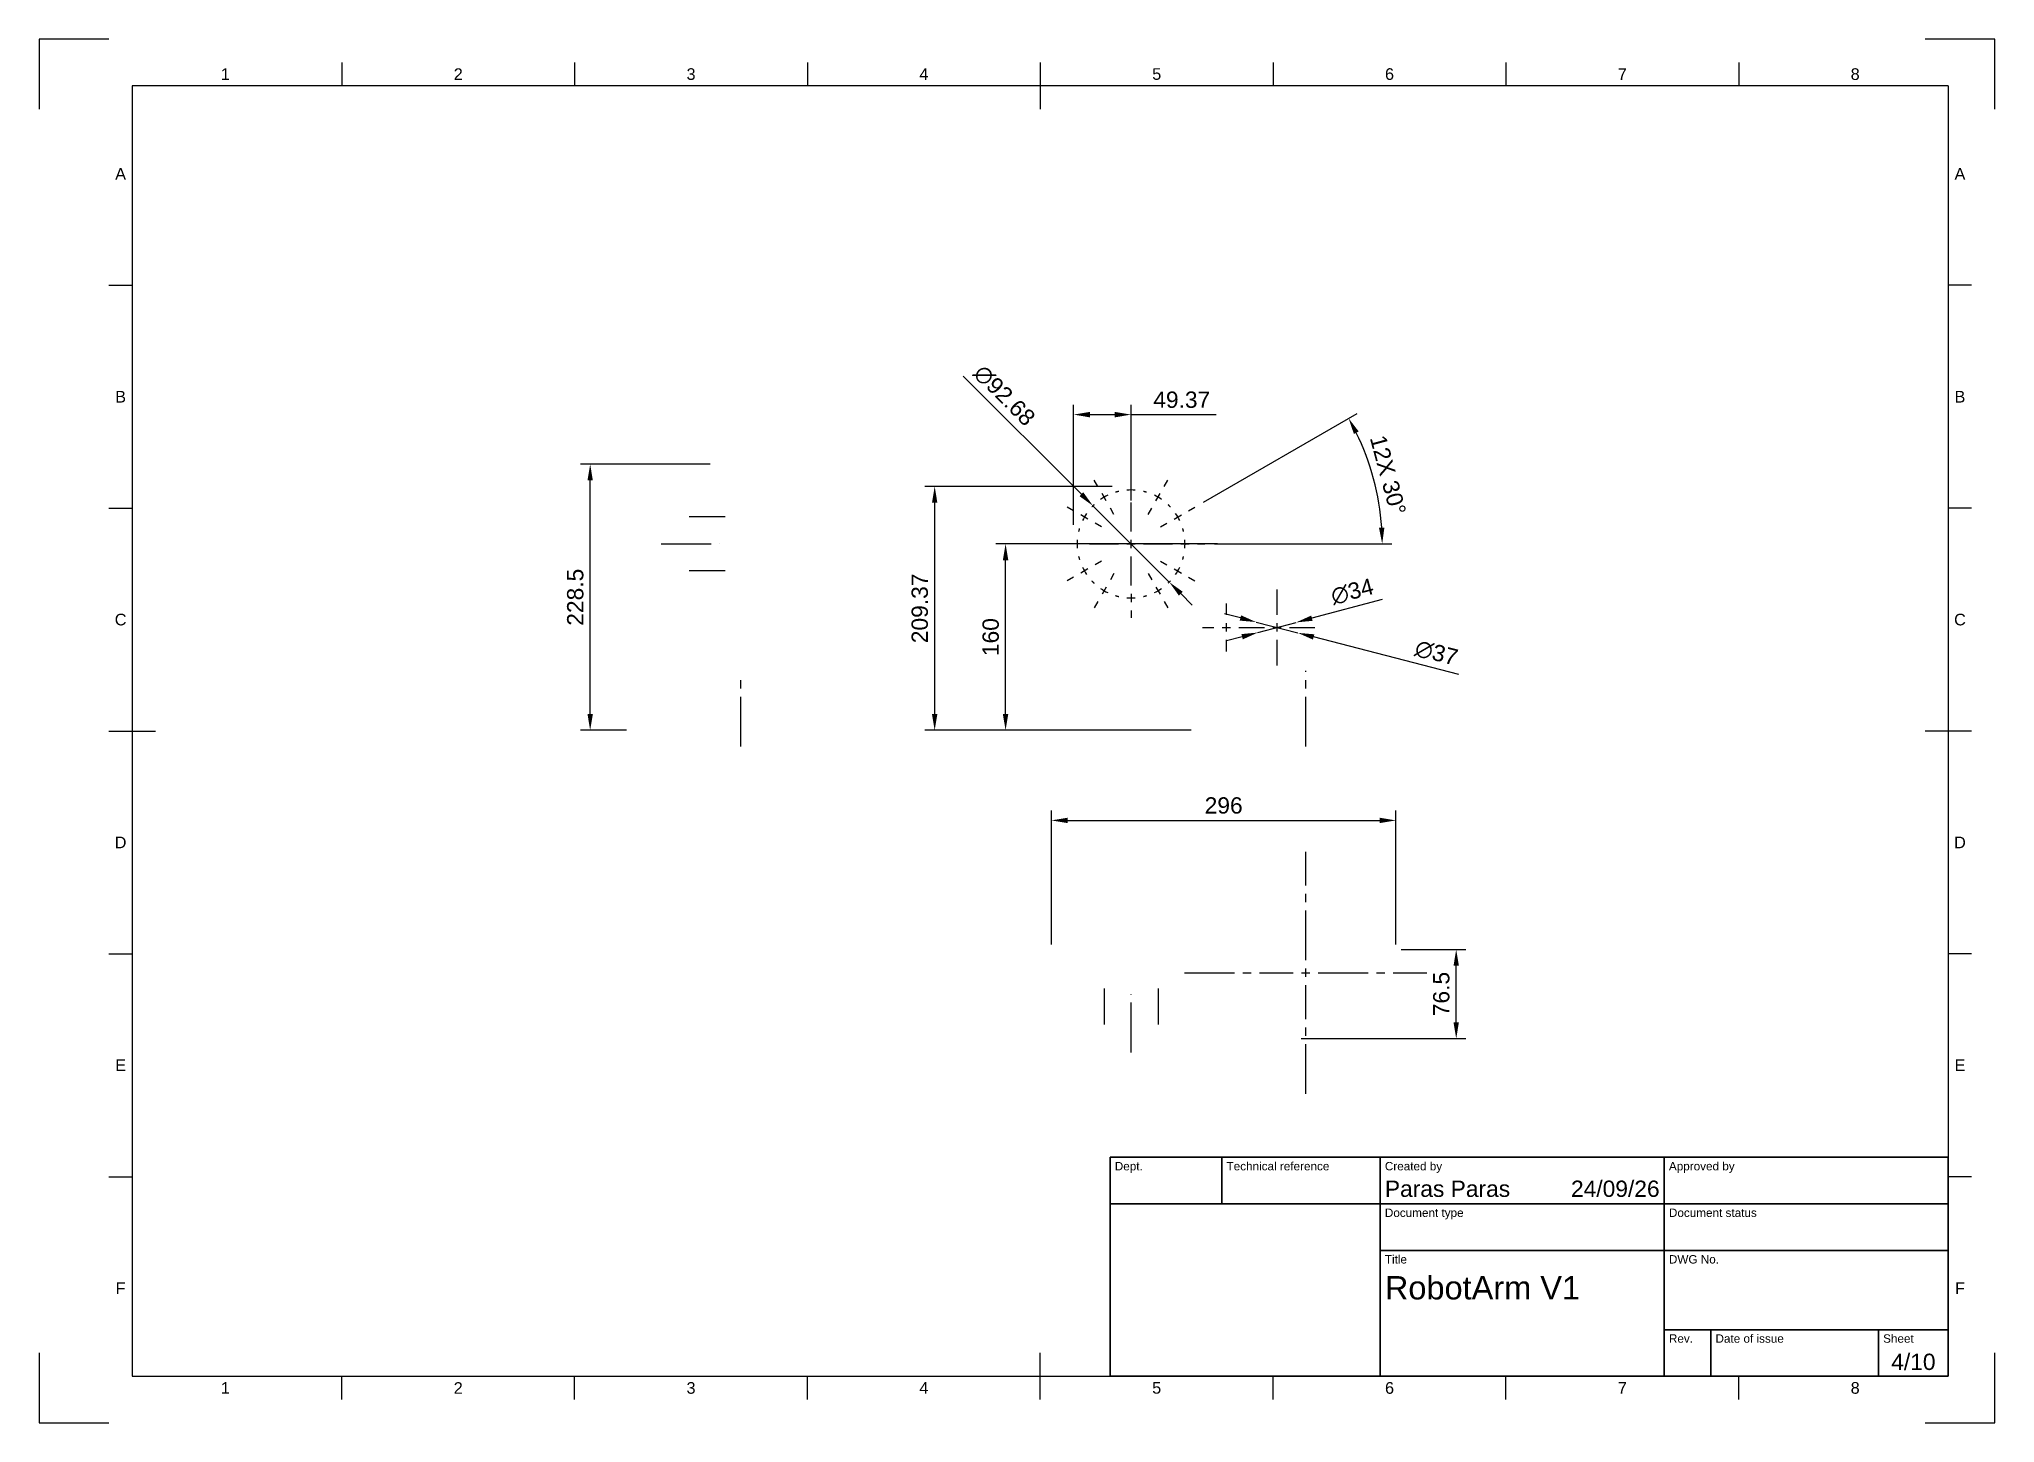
# Paper-space layout 'JAW 1' of a CAD drawing. Header units: millimetres. Extents: x 0 to 420, y 0 to 297.
import ezdxf
from ezdxf.enums import TextEntityAlignment as Align

# ---------------------------------------------------------------- set-up
doc = ezdxf.new("R2010")
doc.units = ezdxf.units.MM
doc.header["$LTSCALE"] = 0.75
doc.linetypes.add('CENTER2', pattern=[28.575, 19.05, -3.175, 3.175, -3.175])
for name, color, linetype, lineweight in [('BORDER', 7, 'Continuous', 25), ('FD_Dimensions', 7, 'Continuous', 25), ('Smart Centers', 7, 'CENTER2', 25), ('TITLEBLOCK', 7, 'Continuous', 35)]:
    doc.layers.add(name, color=color, linetype=linetype, lineweight=lineweight)
doc.styles.add('FusionTitle', font='Arial.ttf')
doc.styles.get("Standard").update_dxf_attribs({"font": 'Arial.ttf'})
doc.dimstyles.new('Dim-ISO-25', dxfattribs={"dimtxt": 3.5, "dimasz": 3.5, "dimexe": 2.1, "dimexo": 2.1, "dimgap": 1.4, "dimtad": 1, "dimzin": 12, "dimdsep": 46, "dimtxsty": 'Standard', "dimcen": 0, "dimazin": 3, "dimtp": 0.1, "dimtm": 0.1, "dimtfac": 0.714286, "dimtmove": 0, "dimatfit": 3, "dimfxl": 1, "dimtzin": 12, "dimarcsym": 0})

# ---------------------------------------------------------------- blocks, each defined once
blk = doc.blocks.new('ISO_A3_SHEET')
at = {"layer": 'BORDER'}
for p, q in [((65, 292), (65, 287)), ((115, 292), (115, 287)), ((165, 292), (165, 287)), ((215, 292), (215, 282)), ((265, 292), (265, 287)), ((315, 292), (315, 287)), ((365, 292), (365, 287)), ((410, 287), (20, 287)), ((20, 287), (20, 10)), ((410, 287), (410, 10)), ((15, 244.16666), (20, 244.16666)), ((415, 244.16666), (410, 244.16666)), ((15, 196.33333), (20, 196.33333)), ((415, 196.33333), (410, 196.33333)), ((15, 148.5), (25, 148.5)), ((415, 148.5), (405, 148.5)), ((15, 100.66667), (20, 100.66667)), ((415, 100.66667), (410, 100.66667)), ((15, 52.83334), (20, 52.83334)), ((415, 52.83334), (410, 52.83334)), ((215, 5), (215, 15)), ((20, 10), (410, 10)), ((65, 5), (65, 10)), ((115, 5), (115, 10)), ((165, 5), (165, 10)), ((265, 5), (265, 10)), ((315, 5), (315, 10)), ((365, 5), (365, 10))]:
    blk.add_line(p, q, dxfattribs=at)
at = {"layer": 'Defpoints'}
for p, q in [((15, 297), (0, 297)), ((0, 297), (0, 282)), ((420, 297), (405, 297)), ((420, 282), (420, 297)), ((0, 15), (0, 0)), ((420, 0), (420, 15)), ((0, 0), (15, 0)), ((405, 0), (420, 0))]:
    blk.add_line(p, q, dxfattribs=at)
at = {"layer": 'BORDER', "style": 'FusionTitle'}
for s, p in [('1', (40, 289.5)), ('2', (90, 289.5)), ('3', (140, 289.5)), ('4', (190, 289.5)), ('5', (240, 289.5)), ('6', (290, 289.5)), ('7', (340, 289.5)), ('8', (390, 289.5)), ('A', (17.5, 268.08333)), ('A', (412.5, 268.08333)), ('B', (17.5, 220.25)), ('B', (412.5, 220.25)), ('C', (17.5, 172.41667)), ('C', (412.5, 172.41667)), ('D', (17.5, 124.58334)), ('D', (412.5, 124.58334)), ('E', (17.5, 76.75001)), ('E', (412.5, 76.75001)), ('F', (17.5, 28.91668)), ('F', (412.5, 28.91668)), ('1', (40, 7.5)), ('2', (90, 7.5)), ('3', (140, 7.5)), ('4', (190, 7.5)), ('5', (240, 7.5)), ('6', (290, 7.5)), ('7', (340, 7.5)), ('8', (390, 7.5))]:
    blk.add_text(s, height=2.5, dxfattribs=at).set_placement(p, align=Align.MIDDLE)
blk = doc.blocks.new('ISO_TITLEBLOCK')
at = {"layer": 'TITLEBLOCK'}
for p, q in [((0, 47), (-180, 47)), ((-180, 47), (-180, 0)), ((-156, 37), (-156, 47)), ((-122, 0), (-122, 47)), ((-61, 0), (-61, 47)), ((0, 0), (0, 47)), ((-180, 37), (0, 37)), ((-122, 27), (0, 27)), ((-61, 10), (0, 10)), ((-51, 0), (-51, 10)), ((-15, 0), (-15, 10)), ((-180, 0), (0, 0))]:
    blk.add_line(p, q, dxfattribs=at)
at = {"layer": 'TITLEBLOCK', "style": 'FusionTitle'}
for s, p in [('Dept.', (-179, 46)), ('Technical reference', (-155, 46)), ('Created by', (-121, 46)), ('Approved by', (-60, 46)), ('Document type', (-121, 36)), ('Document status', (-60, 36)), ('Title', (-121, 26)), ('DWG No.', (-60, 26)), ('Rev.', (-60, 9)), ('Date of issue', (-50, 9)), ('Sheet', (-14, 9))]:
    blk.add_text(s, height=1.8, dxfattribs=at).set_placement(p, align=Align.TOP_LEFT)
for tag, height, p in [('DEPT', 3.5, (-179, 42)), ('TECHNICAL_REFERENCE', 3.5, (-155, 42)), ('CREATED_BY', 3.5, (-121, 42)), ('APPROVED_BY', 3.5, (-60, 42)), ('DOCUMENT_TYPE', 3.5, (-121, 32)), ('DOCUMENT_STATUS', 3.5, (-60, 32)), ('TITLE_1', 5, (-121, 21.5)), ('TITLE_2', 5, (-121, 14)), ('TITLE_3', 5, (-121, 6.5)), ('DATE_OF_ISSUE', 3.5, (-50, 5))]:
    blk.add_attdef(tag, text='', height=height, dxfattribs=at).set_placement(p, align=Align.TOP_LEFT)
for tag, p in [('CREATED_DATE', (-62, 42)), ('APPROVED_DATE', (-0.99, 42))]:
    blk.add_attdef(tag, text='', height=3.5, dxfattribs=at).set_placement(p, align=Align.TOP_RIGHT)
for tag, height, p in [('DRAWING_NUMBER', 5, (-30.5, 19.75)), ('REV', 3.5, (-56, 4.85)), ('SHEET', 3.5, (-7.5, 4.85))]:
    blk.add_attdef(tag, text='', height=height, dxfattribs=at).set_placement(p, align=Align.TOP_CENTER)
blk = doc.blocks.new('*U33')
at = {"layer": 'Smart Centers', "color": 0, "ltscale": 0.75, "transparency": 16777216}
blk.add_line((0, -7.375), (0, 8.875), dxfattribs=at)
blk = doc.blocks.new('*U34')
at = {"layer": 'Smart Centers', "color": 0, "linetype": 'Continuous', "ltscale": 0.75, "transparency": 16777216}
for p, q in [((-0.89, 0), (0.89, 0)), ((0, -0.89), (0, 0.89))]:
    blk.add_line(p, q, dxfattribs=at)
blk = doc.blocks.new('*U35')
at = {"layer": 'Smart Centers', "color": 0, "ltscale": 0.75, "transparency": 16777216}
for p, q in [((0, 2.68), (0, 7.25)), ((-7.25, 0), (-2.68, 0)), ((2.68, 0), (7.25, 0)), ((0, -7.25), (0, -2.68))]:
    blk.add_line(p, q, dxfattribs=at)
at = {"layer": 'Smart Centers', "color": 0, "linetype": 'Continuous', "ltscale": 0.75, "transparency": 16777216}
for p, q in [((-0.89, 0), (0.89, 0)), ((0, -0.89), (0, 0.89))]:
    blk.add_line(p, q, dxfattribs=at)
blk = doc.blocks.new('*U307')
at = {"layer": 'Smart Centers', "color": 0, "ltscale": 0.75, "transparency": 16777216}
for p, q in [((6.35, 3.67), (7.71, 4.45)), ((12.35, 7.13), (13.71, 7.92))]:
    blk.add_line(p, q, dxfattribs=at)
at = {"layer": 'Smart Centers', "color": 0, "linetype": 'Continuous', "ltscale": 0.75, "transparency": 16777216}
blk.add_line((9.26, 5.35), (10.81, 6.24), dxfattribs=at)
blk.add_arc((0, 0), 11.58, 25.5824, 34.4176, dxfattribs=at)
blk = doc.blocks.new('*U308')
at = {"layer": 'Smart Centers', "color": 0, "linetype": 'Continuous', "ltscale": 0.75, "transparency": 16777216}
blk.add_line((10.69, 0), (12.48, 0), dxfattribs=at)
at = {"layer": 'Smart Centers', "color": 0, "ltscale": 0.75, "transparency": 16777216}
blk.add_line((14.26, 0), (15.83, 0), dxfattribs=at)
at = {"layer": 'Smart Centers', "color": 0, "linetype": 'Continuous', "ltscale": 0.75, "transparency": 16777216}
blk.add_arc((0, 0), 11.58, 355.5824, 4.4176, dxfattribs=at)
blk = doc.blocks.new('*U309')
at = {"layer": 'Smart Centers', "color": 0, "ltscale": 0.75, "transparency": 16777216}
for p, q in [((6.35, -3.67), (7.71, -4.45)), ((12.35, -7.13), (13.71, -7.92))]:
    blk.add_line(p, q, dxfattribs=at)
at = {"layer": 'Smart Centers', "color": 0, "linetype": 'Continuous', "ltscale": 0.75, "transparency": 16777216}
blk.add_line((9.26, -5.35), (10.81, -6.24), dxfattribs=at)
blk.add_arc((0, 0), 11.58, 325.5824, 334.4176, dxfattribs=at)
blk = doc.blocks.new('*U310')
at = {"layer": 'Smart Centers', "color": 0, "ltscale": 0.75, "transparency": 16777216}
for p, q in [((3.67, -6.35), (4.45, -7.71)), ((7.13, -12.35), (7.92, -13.71))]:
    blk.add_line(p, q, dxfattribs=at)
at = {"layer": 'Smart Centers', "color": 0, "linetype": 'Continuous', "ltscale": 0.75, "transparency": 16777216}
blk.add_line((5.35, -9.26), (6.24, -10.81), dxfattribs=at)
blk.add_arc((0, 0), 11.58, 295.5824, 304.4176, dxfattribs=at)
blk = doc.blocks.new('*U311')
at = {"layer": 'Smart Centers', "color": 0, "linetype": 'Continuous', "ltscale": 0.75, "transparency": 16777216}
blk.add_line((0, -10.69), (0, -12.48), dxfattribs=at)
at = {"layer": 'Smart Centers', "color": 0, "ltscale": 0.75, "transparency": 16777216}
blk.add_line((0, -14.26), (0, -15.83), dxfattribs=at)
at = {"layer": 'Smart Centers', "color": 0, "linetype": 'Continuous', "ltscale": 0.75, "transparency": 16777216}
blk.add_arc((0, 0), 11.58, 265.5824, 274.4176, dxfattribs=at)
blk = doc.blocks.new('*U312')
at = {"layer": 'Smart Centers', "color": 0, "ltscale": 0.75, "transparency": 16777216}
for p, q in [((-3.67, -6.35), (-4.45, -7.71)), ((-7.13, -12.35), (-7.92, -13.71))]:
    blk.add_line(p, q, dxfattribs=at)
at = {"layer": 'Smart Centers', "color": 0, "linetype": 'Continuous', "ltscale": 0.75, "transparency": 16777216}
blk.add_line((-5.35, -9.26), (-6.24, -10.81), dxfattribs=at)
blk.add_arc((0, 0), 11.58, 235.5824, 244.4176, dxfattribs=at)
blk = doc.blocks.new('*U313')
at = {"layer": 'Smart Centers', "color": 0, "ltscale": 0.75, "transparency": 16777216}
for p, q in [((-6.35, -3.67), (-7.71, -4.45)), ((-12.35, -7.13), (-13.71, -7.92))]:
    blk.add_line(p, q, dxfattribs=at)
at = {"layer": 'Smart Centers', "color": 0, "linetype": 'Continuous', "ltscale": 0.75, "transparency": 16777216}
blk.add_line((-9.26, -5.35), (-10.81, -6.24), dxfattribs=at)
blk.add_arc((0, 0), 11.58, 205.5824, 214.4176, dxfattribs=at)
blk = doc.blocks.new('*U314')
at = {"layer": 'Smart Centers', "color": 0, "ltscale": 0.75, "transparency": 16777216}
blk.add_line((-14.26, 0), (-15.83, 0), dxfattribs=at)
at = {"layer": 'Smart Centers', "color": 0, "linetype": 'Continuous', "ltscale": 0.75, "transparency": 16777216}
blk.add_line((-10.69, 0), (-12.48, 0), dxfattribs=at)
blk.add_arc((0, 0), 11.58, 175.5824, 184.4176, dxfattribs=at)
blk = doc.blocks.new('*U315')
at = {"layer": 'Smart Centers', "color": 0, "ltscale": 0.75, "transparency": 16777216}
for p, q in [((7.13, 12.35), (7.92, 13.71)), ((3.67, 6.35), (4.45, 7.71))]:
    blk.add_line(p, q, dxfattribs=at)
at = {"layer": 'Smart Centers', "color": 0, "linetype": 'Continuous', "ltscale": 0.75, "transparency": 16777216}
blk.add_line((5.35, 9.26), (6.24, 10.81), dxfattribs=at)
blk.add_arc((0, 0), 11.58, 55.5824, 64.4176, dxfattribs=at)
blk = doc.blocks.new('*U316')
at = {"layer": 'Smart Centers', "color": 0, "ltscale": 0.75, "transparency": 16777216}
for p, q in [((-12.35, 7.13), (-13.71, 7.92)), ((-6.35, 3.67), (-7.71, 4.45))]:
    blk.add_line(p, q, dxfattribs=at)
at = {"layer": 'Smart Centers', "color": 0, "linetype": 'Continuous', "ltscale": 0.75, "transparency": 16777216}
blk.add_line((-9.26, 5.35), (-10.81, 6.24), dxfattribs=at)
blk.add_arc((0, 0), 11.58, 145.5824, 154.4176, dxfattribs=at)
blk = doc.blocks.new('*U317')
at = {"layer": 'Smart Centers', "color": 0, "ltscale": 0.75, "transparency": 16777216}
blk.add_line((0, 14.26), (0, 15.83), dxfattribs=at)
at = {"layer": 'Smart Centers', "color": 0, "linetype": 'Continuous', "ltscale": 0.75, "transparency": 16777216}
blk.add_line((0, 10.69), (0, 12.48), dxfattribs=at)
blk.add_arc((0, 0), 11.58, 85.5824, 94.4176, dxfattribs=at)
blk = doc.blocks.new('*U318')
at = {"layer": 'Smart Centers', "color": 0, "ltscale": 0.75, "transparency": 16777216}
for p, q in [((-7.13, 12.35), (-7.92, 13.71)), ((-3.67, 6.35), (-4.45, 7.71))]:
    blk.add_line(p, q, dxfattribs=at)
at = {"layer": 'Smart Centers', "color": 0, "linetype": 'Continuous', "ltscale": 0.75, "transparency": 16777216}
blk.add_line((-5.35, 9.26), (-6.24, 10.81), dxfattribs=at)
blk.add_arc((0, 0), 11.58, 115.5824, 124.4176, dxfattribs=at)
blk = doc.blocks.new('*U319')
at = {"layer": 'Smart Centers', "color": 0, "ltscale": 0.75, "transparency": 16777216}
for p, q in [((0, 2.68), (0, 8.91)), ((-8.91, 0), (-2.68, 0)), ((2.68, 0), (8.91, 0)), ((0, -8.91), (0, -2.68))]:
    blk.add_line(p, q, dxfattribs=at)
at = {"layer": 'Smart Centers', "color": 0, "linetype": 'Continuous', "ltscale": 0.75, "transparency": 16777216}
for p, q in [((-0.89, 0), (0.89, 0)), ((0, -0.89), (0, 0.89))]:
    blk.add_line(p, q, dxfattribs=at)
blk = doc.blocks.new('*U306')
at = {"layer": 'Smart Centers', "color": 0, "ltscale": 0.75, "transparency": 16777216}
for start, end in [(133.2791, 136.7209), (103.2791, 106.7209), (73.2791, 76.7209), (43.2791, 46.7209), (163.2791, 166.7209), (13.2791, 16.7209), (193.2791, 196.7209), (343.2791, 346.7209), (223.2791, 226.7209), (313.2791, 316.7209), (253.2791, 256.7209), (283.2791, 286.7209)]:
    blk.add_arc((0, 0), 11.58, start, end, dxfattribs=at)
for name in ['*U318', '*U317', '*U315', '*U319', '*U316', '*U307', '*U314', '*U308', '*U313', '*U309', '*U312', '*U310', '*U311']:
    blk.add_blockref(name, (0, 0), dxfattribs=at)
blk = doc.blocks.new('*U320')
at = {"layer": 'Smart Centers', "color": 0, "ltscale": 0.75, "transparency": 16777216}
for p, q in [((0, 2.68), (0, 4.38)), ((-4.38, 0), (-2.68, 0)), ((2.68, 0), (4.38, 0)), ((0, -4.38), (0, -2.68))]:
    blk.add_line(p, q, dxfattribs=at)
at = {"layer": 'Smart Centers', "color": 0, "linetype": 'Continuous', "ltscale": 0.75, "transparency": 16777216}
for p, q in [((-0.89, 0), (0.89, 0)), ((0, -0.89), (0, 0.89))]:
    blk.add_line(p, q, dxfattribs=at)
blk = doc.blocks.new('*U321')
at = {"layer": 'Smart Centers', "color": 0, "ltscale": 0.75, "transparency": 16777216}
for p, q in [((0, 2.68), (0, 7.75)), ((-7.75, 0), (-2.68, 0)), ((2.68, 0), (7.75, 0)), ((0, -7.75), (0, -2.68))]:
    blk.add_line(p, q, dxfattribs=at)
at = {"layer": 'Smart Centers', "color": 0, "linetype": 'Continuous', "ltscale": 0.75, "transparency": 16777216}
for p, q in [((-0.89, 0), (0.89, 0)), ((0, -0.89), (0, 0.89))]:
    blk.add_line(p, q, dxfattribs=at)
blk = doc.blocks.new('*U322')
at = {"layer": 'Smart Centers', "color": 0, "ltscale": 0.75, "transparency": 16777216}
for p, q in [((0, 2.68), (0, 5.13)), ((-5.13, 0), (-2.68, 0)), ((2.68, 0), (5.13, 0)), ((0, -5.13), (0, -2.68))]:
    blk.add_line(p, q, dxfattribs=at)
at = {"layer": 'Smart Centers', "color": 0, "linetype": 'Continuous', "ltscale": 0.75, "transparency": 16777216}
for p, q in [((-0.89, 0), (0.89, 0)), ((0, -0.89), (0, 0.89))]:
    blk.add_line(p, q, dxfattribs=at)
blk = doc.blocks.new('*U323')
at = {"layer": 'Smart Centers', "color": 0, "ltscale": 0.75, "transparency": 16777216}
for p, q in [((0, 2.68), (0, 8.13)), ((-8.13, 0), (-2.68, 0)), ((2.68, 0), (8.13, 0)), ((0, -8.13), (0, -2.68))]:
    blk.add_line(p, q, dxfattribs=at)
at = {"layer": 'Smart Centers', "color": 0, "linetype": 'Continuous', "ltscale": 0.75, "transparency": 16777216}
for p, q in [((-0.89, 0), (0.89, 0)), ((0, -0.89), (0, 0.89))]:
    blk.add_line(p, q, dxfattribs=at)
blk = doc.blocks.new('*U326')
at = {"layer": 'Smart Centers', "color": 0, "ltscale": 0.75, "transparency": 16777216}
blk.add_line((0, -7.375), (0, 8.575), dxfattribs=at)
blk = doc.blocks.new('*U327')
at = {"layer": 'Smart Centers', "color": 0, "ltscale": 0.75, "transparency": 16777216}
blk.add_line((3.875, 0), (-3.875, 0), dxfattribs=at)
blk = doc.blocks.new('*U328')
at = {"layer": 'Smart Centers', "color": 0, "ltscale": 0.75, "transparency": 16777216}
blk.add_line((-3.875, 0), (8.675, 0), dxfattribs=at)
blk = doc.blocks.new('*U329')
at = {"layer": 'Smart Centers', "color": 0, "ltscale": 0.75, "transparency": 16777216}
blk.add_line((3.875, 0), (-3.875, 0), dxfattribs=at)
blk = doc.blocks.new('*U330')
at = {"layer": 'Smart Centers', "color": 0, "ltscale": 0.75, "transparency": 16777216}
blk.add_line((0, -7.375), (0, 8.575), dxfattribs=at)
blk = doc.blocks.new('*U331')
at = {"layer": 'Smart Centers', "color": 0, "ltscale": 0.75, "transparency": 16777216}
blk.add_line((3.875, 0), (-3.875, 0), dxfattribs=at)
blk = doc.blocks.new('*U332')
at = {"layer": 'Smart Centers', "color": 0, "ltscale": 0.75, "transparency": 16777216}
blk.add_line((-3.875, 0), (8.675, 0), dxfattribs=at)
blk = doc.blocks.new('*U333')
at = {"layer": 'Smart Centers', "color": 0, "ltscale": 0.75, "transparency": 16777216}
blk.add_line((3.875, 0), (-3.875, 0), dxfattribs=at)
blk = doc.blocks.new('*U336')
at = {"layer": 'Smart Centers', "color": 0, "ltscale": 0.75, "transparency": 16777216}
blk.add_line((0, -7.375), (0, 8.575), dxfattribs=at)
blk = doc.blocks.new('*U337')
at = {"layer": 'Smart Centers', "color": 0, "ltscale": 0.75, "transparency": 16777216}
blk.add_line((3.875, 0), (-3.875, 0), dxfattribs=at)
blk = doc.blocks.new('*U338')
at = {"layer": 'Smart Centers', "color": 0, "ltscale": 0.75, "transparency": 16777216}
blk.add_line((-3.875, 0), (8.675, 0), dxfattribs=at)
blk = doc.blocks.new('*U339')
at = {"layer": 'Smart Centers', "color": 0, "ltscale": 0.75, "transparency": 16777216}
blk.add_line((3.875, 0), (-3.875, 0), dxfattribs=at)
blk = doc.blocks.new('*U340')
at = {"layer": 'Smart Centers', "color": 0, "ltscale": 0.75, "transparency": 16777216}
blk.add_line((0, 3.875), (0, -3.875), dxfattribs=at)
blk = doc.blocks.new('*U341')
at = {"layer": 'Smart Centers', "color": 0, "ltscale": 0.75, "transparency": 16777216}
blk.add_line((0, -3.875), (0, 8.675), dxfattribs=at)
blk = doc.blocks.new('*U342')
at = {"layer": 'Smart Centers', "color": 0, "ltscale": 0.75, "transparency": 16777216}
blk.add_line((0, 3.875), (0, -3.875), dxfattribs=at)
blk = doc.blocks.new('*U343')
at = {"layer": 'Smart Centers', "color": 0, "ltscale": 0.75, "transparency": 16777216}
for p, q in [((0, 2.68), (0, 26)), ((-26, 0), (-2.68, 0)), ((2.68, 0), (26, 0)), ((0, -26), (0, -2.68))]:
    blk.add_line(p, q, dxfattribs=at)
at = {"layer": 'Smart Centers', "color": 0, "linetype": 'Continuous', "ltscale": 0.75, "transparency": 16777216}
for p, q in [((-0.89, 0), (0.89, 0)), ((0, -0.89), (0, 0.89))]:
    blk.add_line(p, q, dxfattribs=at)
blk = doc.blocks.new('*U344')
at = {"layer": 'Smart Centers', "color": 0, "ltscale": 0.75, "transparency": 16777216}
blk.add_line((0, -7.375), (0, 8.575), dxfattribs=at)
blk = doc.blocks.new('*U345')
at = {"layer": 'Smart Centers', "color": 0, "ltscale": 0.75, "transparency": 16777216}
blk.add_line((0, -7.375), (0, 8.575), dxfattribs=at)
blk = doc.blocks.new('*U346')
at = {"layer": 'Smart Centers', "color": 0, "ltscale": 0.75, "transparency": 16777216}
blk.add_line((3.875, 0), (-3.875, 0), dxfattribs=at)
blk = doc.blocks.new('*U347')
at = {"layer": 'Smart Centers', "color": 0, "ltscale": 0.75, "transparency": 16777216}
blk.add_line((-3.875, 0), (8.675, 0), dxfattribs=at)
blk = doc.blocks.new('*U348')
at = {"layer": 'Smart Centers', "color": 0, "ltscale": 0.75, "transparency": 16777216}
blk.add_line((3.875, 0), (-3.875, 0), dxfattribs=at)
blk = doc.blocks.new('*U349')
at = {"layer": 'Smart Centers', "color": 0, "ltscale": 0.75, "transparency": 16777216}
blk.add_line((0, 3.875), (0, -3.875), dxfattribs=at)
blk = doc.blocks.new('*U350')
at = {"layer": 'Smart Centers', "color": 0, "ltscale": 0.75, "transparency": 16777216}
blk.add_line((0, -3.875), (0, 8.675), dxfattribs=at)
blk = doc.blocks.new('*U351')
at = {"layer": 'Smart Centers', "color": 0, "ltscale": 0.75, "transparency": 16777216}
blk.add_line((0, 3.875), (0, -3.875), dxfattribs=at)
blk = doc.blocks.new('*D352')
at = {"layer": 'Defpoints', "color": 0, "transparency": 16777216}
for p in [(291.38, 129.31), (217.38, 100.6), (291.38, 100.6)]:
    blk.add_point(p, dxfattribs=at)
at = {"layer": 'FD_Dimensions', "color": 0, "lineweight": -2, "transparency": 16777216}
for p, q in [((217.38, 102.7), (217.38, 131.41)), ((291.38, 102.7), (291.38, 131.41)), ((220.88, 129.31), (287.88, 129.31))]:
    blk.add_line(p, q, dxfattribs=at)
at = {"layer": 'FD_Dimensions', "color": 0, "transparency": 16777216}
for points in [[(220.88, 129.89), (220.88, 128.73), (217.38, 129.31)], [(287.88, 129.89), (287.88, 128.73), (291.38, 129.31)]]:
    blk.add_solid(points, dxfattribs=at)
at = {"layer": 'FD_Dimensions', "color": 0, "transparency": 16777216, "insert": (254.38, 132.5), "char_height": 3.5, "attachment_point": 5}
blk.add_mtext('296', dxfattribs=at)
blk = doc.blocks.new('*D353')
at = {"layer": 'Defpoints', "color": 0, "transparency": 16777216}
for p in [(192.32, 200.99), (232.52, 200.99), (249.5, 148.65)]:
    blk.add_point(p, dxfattribs=at)
at = {"layer": 'FD_Dimensions', "color": 0, "lineweight": -2, "transparency": 16777216}
for p, q in [((230.42, 200.99), (190.22, 200.99)), ((192.32, 152.15), (192.32, 197.49)), ((247.4, 148.65), (190.22, 148.65))]:
    blk.add_line(p, q, dxfattribs=at)
at = {"layer": 'FD_Dimensions', "color": 0, "transparency": 16777216}
for points in [[(191.74, 197.49), (192.9, 197.49), (192.32, 200.99)], [(191.74, 152.15), (192.9, 152.15), (192.32, 148.65)]]:
    blk.add_solid(points, dxfattribs=at)
at = {"layer": 'FD_Dimensions', "color": 0, "transparency": 16777216, "insert": (189.13, 174.82), "char_height": 3.5, "attachment_point": 5, "rotation": 90}
blk.add_mtext('209.37', dxfattribs=at)
blk = doc.blocks.new('*D354')
at = {"layer": 'Defpoints', "color": 0, "transparency": 16777216}
for p in [(118.34, 205.77), (146.23, 205.77), (128.21, 148.65)]:
    blk.add_point(p, dxfattribs=at)
at = {"layer": 'FD_Dimensions', "color": 0, "lineweight": -2, "transparency": 16777216}
for p, q in [((144.13, 205.77), (116.24, 205.77)), ((118.34, 152.15), (118.34, 202.27)), ((126.11, 148.65), (116.24, 148.65))]:
    blk.add_line(p, q, dxfattribs=at)
at = {"layer": 'FD_Dimensions', "color": 0, "transparency": 16777216}
for points in [[(117.76, 202.27), (118.92, 202.27), (118.34, 205.77)], [(117.76, 152.15), (118.92, 152.15), (118.34, 148.65)]]:
    blk.add_solid(points, dxfattribs=at)
at = {"layer": 'FD_Dimensions', "color": 0, "transparency": 16777216, "insert": (115.15, 177.21), "char_height": 3.5, "attachment_point": 5, "rotation": 90}
blk.add_mtext('228.5', dxfattribs=at)
blk = doc.blocks.new('*D355')
at = {"layer": 'Defpoints', "color": 0, "transparency": 16777216}
for p in [(290.38, 101.6), (304.32, 101.6), (268.92, 82.47)]:
    blk.add_point(p, dxfattribs=at)
at = {"layer": 'FD_Dimensions', "color": 0, "lineweight": -2, "transparency": 16777216}
for p, q in [((292.48, 101.6), (306.42, 101.6)), ((304.32, 85.97), (304.32, 98.1)), ((271.02, 82.47), (306.42, 82.47))]:
    blk.add_line(p, q, dxfattribs=at)
at = {"layer": 'FD_Dimensions', "color": 0, "transparency": 16777216}
for points in [[(303.74, 98.1), (304.9, 98.1), (304.32, 101.6)], [(303.74, 85.97), (304.9, 85.97), (304.32, 82.47)]]:
    blk.add_solid(points, dxfattribs=at)
at = {"layer": 'FD_Dimensions', "color": 0, "transparency": 16777216, "insert": (301.13, 92.04), "char_height": 3.5, "attachment_point": 5, "rotation": 90}
blk.add_mtext('76.5', dxfattribs=at)
blk = doc.blocks.new('*D356')
at = {"layer": 'Defpoints', "color": 0, "transparency": 16777216}
for p in [(287.62, 198.01), (246.85, 195.78), (248.21, 196.57), (248.76, 188.65), (250.33, 188.65)]:
    blk.add_point(p, dxfattribs=at)
at = {"layer": 'FD_Dimensions', "color": 0, "lineweight": -2, "transparency": 16777216}
for p, q in [((250.03, 197.62), (283.03, 216.67)), ((252.43, 188.65), (290.53, 188.65))]:
    blk.add_line(p, q, dxfattribs=at)
blk.add_arc((234.5, 188.65), 53.93, 3.7188, 26.2812, dxfattribs=at)
at = {"layer": 'FD_Dimensions', "color": 0, "transparency": 16777216}
for points in [[(282.35, 212.25), (283.37, 212.8), (281.21, 215.62)], [(288.9, 192.17), (287.74, 192.13), (288.43, 188.65)]]:
    blk.add_solid(points, dxfattribs=at)
at = {"layer": 'FD_Dimensions', "color": 0, "transparency": 16777216, "insert": (289.68, 203.43), "char_height": 3.5, "attachment_point": 5, "rotation": 285}
blk.add_mtext('12X 30°', dxfattribs=at)
blk = doc.blocks.new('*D357')
at = {"layer": 'Defpoints', "color": 0, "transparency": 16777216}
for p in [(226.31, 196.84), (242.69, 180.46)]:
    blk.add_point(p, dxfattribs=at)
at = {"layer": 'FD_Dimensions', "color": 0, "lineweight": -2, "transparency": 16777216}
for p, q in [((198.44, 224.69), (223.83, 199.31)), ((242.69, 180.46), (226.31, 196.84)), ((245.17, 177.98), (247.64, 175.51))]:
    blk.add_line(p, q, dxfattribs=at)
at = {"layer": 'FD_Dimensions', "color": 0, "transparency": 16777216}
for points in [[(224.24, 199.73), (223.42, 198.9), (226.31, 196.84)], [(245.58, 178.4), (244.76, 177.57), (242.69, 180.46)]]:
    blk.add_solid(points, dxfattribs=at)
at = {"layer": 'FD_Dimensions', "color": 0, "transparency": 16777216, "insert": (207.28, 220.5), "char_height": 3.5, "attachment_point": 5, "rotation": 315.011}
blk.add_mtext('∅92.68', dxfattribs=at)
blk = doc.blocks.new('*D358')
at = {"layer": 'Defpoints', "color": 0, "transparency": 16777216}
for p in [(207.55, 188.65), (255.12, 188.65), (249.5, 148.65)]:
    blk.add_point(p, dxfattribs=at)
at = {"layer": 'FD_Dimensions', "color": 0, "lineweight": -2, "transparency": 16777216}
for p, q in [((253.03, 188.65), (205.45, 188.65)), ((207.55, 152.15), (207.55, 185.15)), ((247.4, 148.65), (205.45, 148.65))]:
    blk.add_line(p, q, dxfattribs=at)
at = {"layer": 'FD_Dimensions', "color": 0, "transparency": 16777216}
for points in [[(206.96, 185.15), (208.13, 185.15), (207.55, 188.65)], [(206.96, 152.15), (208.13, 152.15), (207.55, 148.65)]]:
    blk.add_solid(points, dxfattribs=at)
at = {"layer": 'FD_Dimensions', "color": 0, "transparency": 16777216, "insert": (204.36, 168.65), "char_height": 3.5, "attachment_point": 5, "rotation": 90}
blk.add_mtext('160', dxfattribs=at)
blk = doc.blocks.new('*D359')
at = {"layer": 'Defpoints', "color": 0, "transparency": 16777216}
for p in [(234.5, 216.41), (234.5, 195.9), (222.16, 190.63)]:
    blk.add_point(p, dxfattribs=at)
at = {"layer": 'FD_Dimensions', "color": 0, "lineweight": -2, "transparency": 16777216}
for p, q in [((222.16, 192.73), (222.16, 218.51)), ((234.5, 198), (234.5, 218.51)), ((225.66, 216.41), (231, 216.41)), ((234.5, 216.41), (252.75, 216.41))]:
    blk.add_line(p, q, dxfattribs=at)
at = {"layer": 'FD_Dimensions', "color": 0, "transparency": 16777216}
for points in [[(225.66, 216.99), (225.66, 215.82), (222.16, 216.41)], [(231, 216.99), (231, 215.82), (234.5, 216.41)]]:
    blk.add_solid(points, dxfattribs=at)
at = {"layer": 'FD_Dimensions', "color": 0, "transparency": 16777216, "insert": (245.38, 219.59), "char_height": 3.5, "attachment_point": 5}
blk.add_mtext('49.37', dxfattribs=at)
blk = doc.blocks.new('*D360')
at = {"layer": 'Defpoints', "color": 0, "transparency": 16777216}
for p in [(261.73, 169.63), (269.94, 171.81)]:
    blk.add_point(p, dxfattribs=at)
at = {"layer": 'FD_Dimensions', "color": 0, "lineweight": -2, "transparency": 16777216}
for p, q in [((288.45, 176.73), (273.33, 172.71)), ((258.34, 168.74), (254.96, 167.84)), ((261.73, 169.63), (269.94, 171.81))]:
    blk.add_line(p, q, dxfattribs=at)
at = {"layer": 'FD_Dimensions', "color": 0, "transparency": 16777216}
for points in [[(273.18, 173.28), (273.48, 172.15), (269.94, 171.81)], [(258.2, 169.3), (258.49, 168.17), (261.73, 169.63)]]:
    blk.add_solid(points, dxfattribs=at)
at = {"layer": 'FD_Dimensions', "color": 0, "transparency": 16777216, "insert": (282, 178.41), "char_height": 3.5, "attachment_point": 5, "rotation": 14.8651}
blk.add_mtext('∅34', dxfattribs=at)
blk = doc.blocks.new('*D361')
at = {"layer": 'Defpoints', "color": 0, "transparency": 16777216}
for p in [(261.36, 171.88), (270.31, 169.56)]:
    blk.add_point(p, dxfattribs=at)
at = {"layer": 'FD_Dimensions', "color": 0, "lineweight": -2, "transparency": 16777216}
for p, q in [((257.97, 172.76), (254.58, 173.64)), ((261.36, 171.88), (270.31, 169.56)), ((304.87, 160.61), (273.7, 168.69))]:
    blk.add_line(p, q, dxfattribs=at)
at = {"layer": 'FD_Dimensions', "color": 0, "transparency": 16777216}
for points in [[(258.12, 173.33), (257.82, 172.2), (261.36, 171.88)], [(273.85, 169.25), (273.55, 168.12), (270.31, 169.56)]]:
    blk.add_solid(points, dxfattribs=at)
at = {"layer": 'FD_Dimensions', "color": 0, "transparency": 16777216, "insert": (300.07, 165.24), "char_height": 3.5, "attachment_point": 5, "rotation": 345.4689}
blk.add_mtext('∅37', dxfattribs=at)

psp = doc.layouts.new('JAW 1')

# ---------------------------------------------------------------- block references
at = {"layer": 'BORDER'}
psp.add_blockref('ISO_A3_SHEET', (0, 0), dxfattribs=at)
at = {"layer": 'Smart Centers', "ltscale": 0.75}
for name, p in [('*U306', (234.5, 188.6484)), ('*U329', (143.4594, 194.4408)), ('*U333', (143.4594, 194.4408)), ('*U339', (143.4594, 194.4408)), ('*U348', (143.4594, 194.4408)), ('*U35', (234.5, 188.6484)), ('*U34', (234.5, 188.6484)), ('*U328', (137.4594, 188.6484)), ('*U332', (137.4594, 188.6484)), ('*U338', (137.4594, 188.6484)), ('*U347', (137.4594, 188.6484)), ('*U327', (143.4594, 182.8561)), ('*U331', (143.4594, 182.8561)), ('*U337', (143.4594, 182.8561)), ('*U346', (143.4594, 182.8561)), ('*U323', (265.8353, 170.7238)), ('*U321', (265.8353, 170.7238)), ('*U322', (254.9729, 170.7238)), ('*U320', (254.9729, 170.7238)), ('*U326', (150.7094, 152.5234)), ('*U330', (150.7094, 152.5234)), ('*U336', (150.7094, 152.5234)), ('*U345', (150.7094, 152.5234)), ('*U33', (272, 152.5234)), ('*U344', (272, 152.5234)), ('*U343', (272, 96.6)), ('*U340', (228.7077, 89.35)), ('*U349', (228.7077, 89.35)), ('*U342', (240.2923, 89.35)), ('*U351', (240.2923, 89.35)), ('*U341', (234.5, 83.35)), ('*U350', (234.5, 83.35))]:
    psp.add_blockref(name, p, dxfattribs=at)
at = {"layer": 'TITLEBLOCK'}
psp.add_blockref('ISO_TITLEBLOCK', (410, 10), dxfattribs=at).add_auto_attribs({'CREATED_DATE': '24/09/26', 'SHEET': '4/10', 'TITLE_1': 'RobotArm V1', 'CREATED_BY': 'Paras Paras'})

# ---------------------------------------------------------------- dimensions: what is measured, and where the dimension line sits
at = {"layer": 'FD_Dimensions'}
for p1, p2, picture, middle in [((242.6932, 180.4584), (226.3068, 196.8385), '*D357', (204.9563, 218.1808)), ((261.7275, 169.6335), (269.943, 171.8141), '*D360', (282.8441, 175.2384)), ((261.3582, 171.8842), (270.3123, 169.5634), '*D361', (299.2441, 162.0644))]:
    dim = psp.add_diameter_dim_2p(p1=p1, p2=p2, dimstyle='Dim-ISO-25', override={"dimlfac": -4, "dimpost": '∅<>'}, dxfattribs=at)
    dim.commit()
    dim.dimension.update_dxf_attribs({"geometry": picture, "text_midpoint": middle, "dimtype": 163})
for base, p1, p2, picture, middle in [((234.5, 216.4062), (222.1584, 190.6321), (234.5, 195.8984), '*D359', (245.3758, 219.5944)), ((291.375, 129.3109), (217.375, 100.6), (291.375, 100.6), '*D352', (254.375, 132.4979))]:
    dim = psp.add_linear_dim(base=base, p1=p1, p2=p2, dimstyle='Dim-ISO-25', override={"dimlfac": -4}, dxfattribs=at)
    dim.commit()
    dim.dimension.update_dxf_attribs({"geometry": picture, "text_midpoint": middle})
dim = psp.add_angular_dim_2l(base=(287.6153, 198.0141), line1=((248.7636, 188.6484), (250.3347, 188.6484)), line2=((246.8526, 195.7802), (248.2132, 196.5658)), text='12X <>', dimstyle='Dim-ISO-25', override={"dimpost": ''}, dxfattribs=at)
dim.commit()
dim.dimension.update_dxf_attribs({"geometry": '*D356', "text_midpoint": (289.6765, 203.4329)})
for base, p1, p2, picture, middle in [((118.3393, 205.7734), (128.2094, 148.6484), (146.2299, 205.7734), '*D354', (115.1523, 177.2109)), ((192.321, 200.99), (249.5, 148.6484), (232.5163, 200.99), '*D353', (189.1328, 174.8192)), ((207.5469, 188.6484), (249.5, 148.6484), (255.125, 188.6484), '*D358', (204.3599, 168.6484)), ((304.3203, 101.6), (268.9228, 82.475), (290.375, 101.6), '*D355', (301.1333, 92.0375))]:
    dim = psp.add_linear_dim(base=base, p1=p1, p2=p2, angle=90, dimstyle='Dim-ISO-25', override={"dimlfac": -4}, dxfattribs=at)
    dim.commit()
    dim.dimension.update_dxf_attribs({"geometry": picture, "text_midpoint": middle})

doc.saveas('drawing.dxf')
